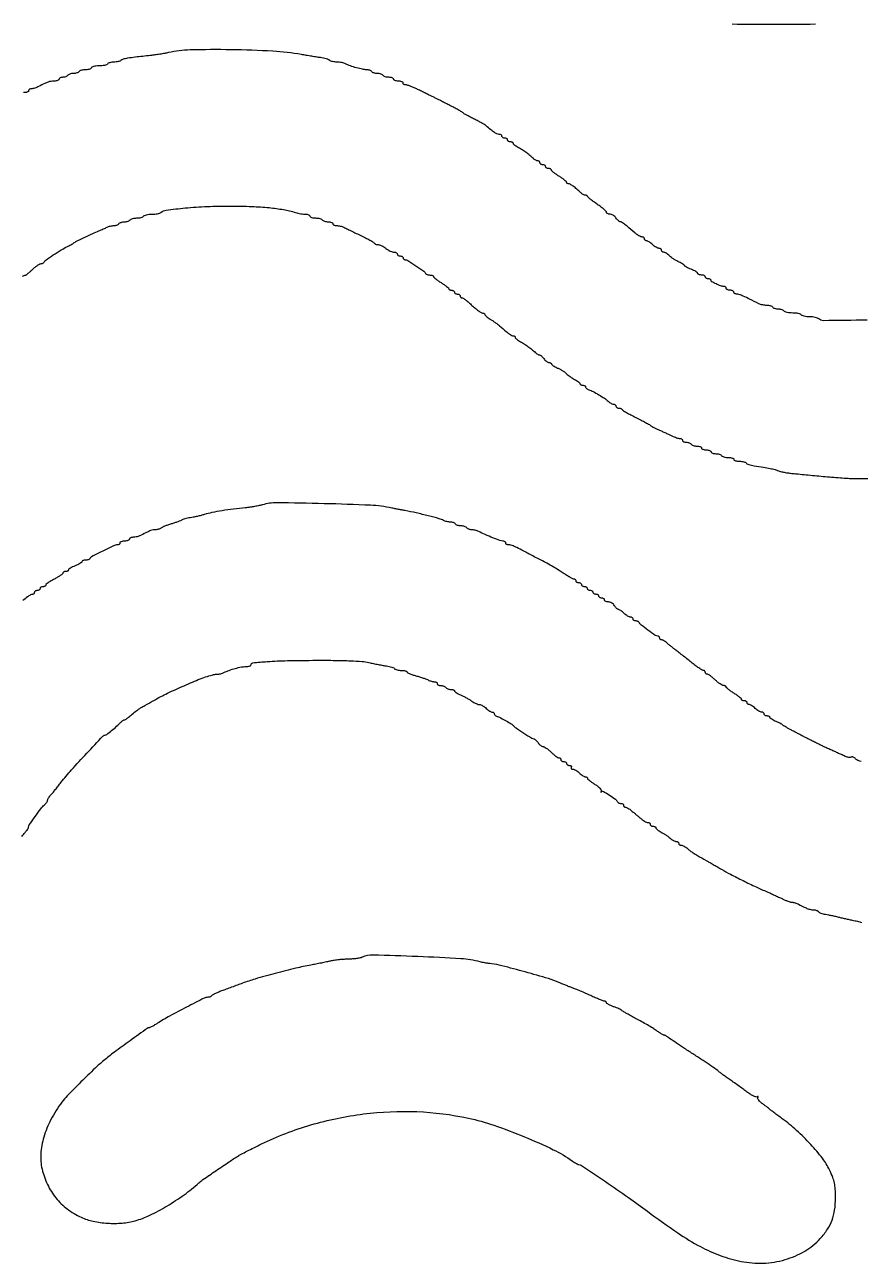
# Model space of a CAD drawing. Extents: x 128 to 1428, y 168 to 1459.
# Drawn here: x 526 to 965, y 168 to 820 of the extents above; entities that cross this region are included whole.
import ezdxf

# ---------------------------------------------------------------- set-up
doc = ezdxf.new("R2010")
doc.units = 0

msp = doc.modelspace()

# ---------------------------------------------------------------- linework, layer by layer
for points in [[(898.03724, 820.052694, 0.000804), (920, 820.01737, 0.000804), (941.96276, 820.052694, 0.259075)], [(969.141304, 664.296004, -0.001405), (946.102156, 663.951318, -0.202072), (943.650633, 664.949367, 0.113452), (943.002469, 665.355246, 0.029427), (941.80971, 665.691377, 0.028378), (940.368199, 665.922687, 0.025597), (938.859017, 666, -0.024793), (937.381423, 666.073312, -0.0316), (936.0354, 666.29375, -0.032932), (934.972021, 666.612637, -0.166523), (934.5, 667, 0.169477), (934.022024, 667.387676, 0.031768), (932.923186, 667.70625, 0.030777), (931.531614, 667.926732, 0.023905), (930, 668, -0.023905), (928.468386, 668.073268, -0.030777), (927.076814, 668.29375, -0.031768), (925.977976, 668.612324, -0.169477), (925.5, 669, 0.128561), (925.096789, 669.384387, 0.04604), (924.363811, 669.70625, 0.041947), (923.457084, 669.926129, 0.038534), (922.5, 670, -0.038534), (921.542916, 670.073871, -0.041947), (920.636189, 670.29375, -0.04604), (919.903211, 670.615613, -0.128561), (919.5, 671, 0.131119), (919.092549, 671.384535, 0.0453), (918.342489, 671.70625, 0.04127), (917.412285, 671.926165, 0.037432), (916.427414, 672, -0.029896), (915.360601, 672.063845, -0.021561), (914.18381, 672.256973, -0.021889), (913.077071, 672.53904, -0.043366), (912.236431, 672.874802, 0.003426), (907.309095, 675.314978, 0.011045), (903.987066, 676.842097, 0.013837), (901.653862, 677.777055, 0.088594), (900.405499, 678, -0.069431), (899.868319, 678.074955, -0.085487), (899.412865, 678.29375, -0.100023), (899.108342, 678.618662, -0.139299), (899, 679, 0.191087), (898.848523, 679.381882, 0.088204), (898.4125, 679.70625, 0.068025), (897.765418, 679.926307, 0.048028), (897, 680, -0.048028), (896.234582, 680.073693, -0.068025), (895.5875, 680.29375, -0.088204), (895.151477, 680.618118, -0.191087), (895, 681, 0.129178), (894.899802, 681.381357, 0.100706), (894.617938, 681.70625, 0.08893), (894.196298, 681.924725, 0.07531), (893.699365, 682, -0.08668), (892.031837, 682.291272, -0.026575), (889.667192, 683.288226, -0.020084), (887.456765, 684.473759, -0.262796), (887.007802, 685.25, 0.189974), (886.891432, 685.536456, 0.087188), (886.561667, 685.779688, 0.06754), (886.074628, 685.944717, 0.047993), (885.5, 686, -0.064853), (884.926543, 686.074694, -0.082425), (884.440625, 686.29375, -0.098894), (884.115568, 686.618646, -0.148195), (884, 687, 0.191087), (883.848523, 687.381882, 0.088204), (883.4125, 687.70625, 0.068025), (882.765418, 687.926307, 0.048028), (882, 688, -0.038787), (881.234145, 688.059499, -0.057859), (880.5875, 688.238923, -0.076066), (880.146758, 688.501972, -0.223848), (880, 688.813354, 0.231074), (879.808264, 689.206081, 0.026011), (878.971875, 689.791189, 0.027303), (877.840808, 690.414732, 0.018834), (876.5, 691, -0.013186), (875.158778, 691.567504, -0.02001), (874.028125, 692.137103, -0.015425), (873.156687, 692.656545, -0.255987), (873, 692.942535, 0.233456), (872.858903, 693.228257, 0.020129), (872.173928, 693.710217, 0.023231), (871.265262, 694.23829, 0.015819), (870.187841, 694.75656, -0.0251), (868.95498, 695.378025, -0.015573), (867.571358, 696.22299, -0.015614), (866.254421, 697.144625, -0.027053), (865.229654, 698.000671, 0.022127), (864.331611, 698.765997, 0.025348), (863.40799, 699.412697, 0.025674), (862.579575, 699.874799, 0.114873), (862.041813, 700, -0.094931), (861.644152, 700.076187, -0.096885), (861.306033, 700.29375, -0.09885), (861.079687, 700.618421, -0.103303), (861, 701, 0.130232), (860.898958, 701.381353, 0.100668), (860.614765, 701.70625, 0.088576), (860.189641, 701.92476, 0.07466), (859.688561, 702, -0.101307), (859.04033, 702.132703, -0.030131), (858.131751, 702.5875, -0.028874), (857.148584, 703.234554, -0.027562), (856.230375, 704, 0.022119), (855.332056, 704.765583, 0.025343), (854.408201, 705.4125, 0.025667), (853.57961, 705.87477, 0.114892), (853.041813, 706, -0.094931), (852.644152, 706.076187, -0.096885), (852.306033, 706.29375, -0.09885), (852.079687, 706.618421, -0.103303), (852, 707, 0.124164), (851.903785, 707.381478, 0.100671), (851.632812, 707.706609, 0.090501), (851.227504, 707.925315, 0.078495), (850.75, 708.001221, -0.106617), (850.099353, 708.142222, -0.023922), (849.084055, 708.662663, -0.023768), (847.946396, 709.390323, -0.02104), (846.834018, 710.251221, 0.001368), (842.794472, 713.639739, 0.012302), (840.984343, 715.075704, 0.026132), (839.898518, 715.808692, 0.136217), (839.209328, 716, -0.155219), (838.823126, 716.122852, -0.029946), (838.243617, 716.5875, -0.029286), (837.608197, 717.234288, -0.023368), (837, 718, 0.052224), (836.316802, 718.765149, 0.045499), (835.459276, 719.4125, 0.047927), (834.565449, 719.855253, 0.091287), (833.779241, 720, -0.051534), (833.09846, 720.070353, -0.071454), (832.522652, 720.279638, -0.091486), (832.135643, 720.588614, -0.180572), (832, 720.951959, 0.200226), (831.781359, 721.476057, 0.014325), (830.604688, 722.57598, 0.018368), (829.069778, 723.833326, 0.01275), (827.25, 725.143747, -0.007744), (825.406172, 726.44366, -0.010734), (823.797396, 727.669288, -0.007509), (822.499394, 728.735175, -0.119839), (822.166667, 729.191788, 0.093087), (821.965592, 729.500834, 0.064946), (821.640997, 729.762588, 0.062934), (821.247891, 729.939657, 0.074516), (820.845238, 730, -0.090702), (820.374439, 730.086114, -0.033783), (819.760533, 730.367188, -0.032121), (819.117022, 730.771639, -0.033506), (818.540163, 731.25, 0.012435), (816.398153, 733.184131, 0.020567), (814.486241, 734.694022, 0.020896), (812.899873, 735.74595, 0.13678), (811.988569, 736, -0.075711), (811.610875, 736.057521, -0.089146), (811.290392, 736.224405, -0.100726), (811.076151, 736.472599, -0.128534), (811, 736.763932, 0.211107), (810.817011, 737.178019, 0.014594), (809.825, 738.029649, 0.018771), (808.532517, 738.99735, 0.012892), (807, 740, -0.012892), (805.467483, 741.00265, -0.018771), (804.175, 741.970351, -0.014594), (803.182989, 742.821981, -0.211107), (803, 743.236068, 0.188211), (802.88617, 743.527754, 0.089136), (802.559375, 743.775595, 0.068955), (802.07403, 743.943661, 0.048956), (801.5, 744, -0.064853), (800.926543, 744.074694, -0.082425), (800.440625, 744.29375, -0.098894), (800.115568, 744.618646, -0.148195), (800, 745, 0.148195), (799.884432, 745.381354, 0.098894), (799.559375, 745.70625, 0.082425), (799.073457, 745.925306, 0.064853), (798.5, 746, -0.064853), (797.926543, 746.074694, -0.082425), (797.440625, 746.29375, -0.098894), (797.115568, 746.618646, -0.148195), (797, 747, 0.106313), (796.917947, 747.381541, 0.099376), (796.685268, 747.70625, 0.096076), (796.337584, 747.923923, 0.09221), (795.928571, 748, -0.085902), (795.424976, 748.087163, -0.034863), (794.785012, 748.367187, -0.033203), (794.12317, 748.771641, -0.036112), (793.540163, 749.25, 0.015271), (791.632192, 750.953259, 0.017502), (789.706464, 752.457818, 0.018139), (787.746524, 753.775665, 0.019313), (785.736008, 754.91898, -0.0223), (784.688239, 755.52312, -0.03016), (783.803702, 756.165246, -0.030625), (783.162659, 756.761796, -0.192347), (783, 757.16898, 0.175242), (782.885335, 757.486095, 0.093006), (782.559375, 757.755888, 0.073221), (782.073867, 757.938489, 0.05344), (781.5, 758, -0.064853), (780.926543, 758.074694, -0.082425), (780.440625, 758.29375, -0.098894), (780.115568, 758.618646, -0.148195), (780, 759, 0.148195), (779.884432, 759.381354, 0.098894), (779.559375, 759.70625, 0.082425), (779.073457, 759.925306, 0.064853), (778.5, 760, -0.064853), (777.926543, 760.074694, -0.082425), (777.440625, 760.29375, -0.098894), (777.115568, 760.618646, -0.148195), (777, 761, 0.147131), (776.8853, 761.38135, 0.099053), (776.562733, 761.70625, 0.082791), (776.080499, 761.925275, 0.065375), (775.511431, 762, -0.104739), (774.396085, 762.236232, -0.040734), (773.004035, 762.994648, -0.027122), (771.18691, 764.332137, -0.008715), (768.638409, 766.505737, 0.045036), (767.917173, 767.035577, 0.006759), (766.365658, 767.944766, 0.007546), (764.497785, 768.968718, 0.006449), (762.5, 769.992247, -0.003954), (760.548176, 770.979963, -0.00554), (758.821875, 771.895131, -0.003412), (757.386702, 772.689199, -0.071752), (757, 772.98651, 0.063289), (756.322354, 773.525917, 0.006323), (754.53495, 774.58099, 0.007906), (752.368727, 775.7779, 0.006332), (750, 777, -0.001518), (749.072597, 777.467226, -0.000806), (747.926562, 778.051295, -0.000802), (746.756926, 778.65214, -0.001245), (745.75, 779.174622, 0.003314), (744.643822, 779.74281, 0.001352), (743.132812, 780.501204, 0.001338), (741.504774, 781.307402, 0.001708), (740, 782.041179, -0.000575), (738.3499, 782.841197, -0.000283), (736.251928, 783.862807, -0.000281), (734.074163, 784.92631, -0.000409), (732.155499, 785.866557, 0.011675), (730.389119, 786.683351, 0.013623), (728.67433, 787.373301, 0.012639), (727.201671, 787.877742, 0.076331), (726.405499, 788, -0.069431), (725.868319, 788.074955, -0.085487), (725.412865, 788.29375, -0.100023), (725.108342, 788.618662, -0.139299), (725, 789, 0.226478), (724.817169, 789.382936, 0.074992), (724.265625, 789.70625, 0.057076), (723.457356, 789.926884, 0.038131), (722.5, 790, -0.038131), (721.542644, 790.073116, -0.057076), (720.734375, 790.29375, -0.074992), (720.182831, 790.617064, -0.226478), (720, 791, 0.222681), (719.820624, 791.382793, 0.076538), (719.282961, 791.70625, 0.058208), (718.49372, 791.92683, 0.039081), (717.559017, 792, -0.037634), (716.57934, 792.073842, -0.041396), (715.653525, 792.29375, -0.045439), (714.906663, 792.615492, -0.130646), (714.5, 793, 0.128561), (714.096789, 793.384387, 0.04604), (713.363811, 793.70625, 0.041947), (712.457084, 793.926129, 0.038534), (711.5, 794, -0.038534), (710.542916, 794.073871, -0.041947), (709.636189, 794.29375, -0.04604), (708.903211, 794.615613, -0.128561), (708.5, 795, 0.11872), (708.112645, 795.383877, 0.048633), (707.440768, 795.70625, 0.044498), (706.618791, 795.926003, 0.043101), (705.761981, 796, -0.053406), (703.654069, 796.225794, -0.015808), (700.501861, 797.014032, -0.016463), (697.270512, 798.047594, -0.031336), (694.763569, 799.122756, 0.047956), (693.899587, 799.459813, 0.021418), (692.710728, 799.742309, 0.020969), (691.418047, 799.93574, 0.026657), (690.213569, 800, -0.028812), (689.06678, 800.066136, -0.029734), (687.947423, 800.263662, -0.031141), (687.004484, 800.551611, -0.099928), (686.45, 800.897574, 0.098672), (685.840652, 801.279879, 0.019162), (684.604062, 801.696956, 0.01969), (683.101032, 802.076911, 0.017083), (681.5, 802.358449, -0.003804), (679.548107, 802.648486, -0.001575), (676.9125, 803.069143, -0.001558), (674.090009, 803.53778, -0.002008), (671.5, 803.986817, 0.030048), (656.442311, 805.735326, 0.010302), (634.48589, 806.5024, 0.009147), (612.953723, 806.41681, 0.050909), (601.5, 804.98924, -0.01162), (599.578638, 804.594779, -0.005343), (597.059375, 804.16605, -0.005288), (594.398123, 803.771176, -0.007292), (592, 803.476791, 0.001965), (584.072807, 802.589293, 0.012413), (580.049514, 802.021315, 0.021517), (577.657739, 801.516281, 0.127926), (576.55, 800.903048, -0.09857), (575.999417, 800.555122, -0.031787), (575.073899, 800.26527, -0.030293), (573.978024, 800.066555, -0.029712), (572.859017, 800, 0.033629), (571.764476, 799.926299, 0.038741), (570.74165, 799.70625, 0.042361), (569.923534, 799.385141, 0.140547), (569.5, 799, -0.17067), (569.01959, 798.612194, -0.031293), (567.90585, 798.29375, -0.030444), (566.49521, 798.07325, -0.023552), (564.940983, 798, 0.023957), (563.43068, 797.927595, 0.038191), (562.157664, 797.70625, 0.044731), (561.248983, 797.38696, 0.293924), (561, 797, -0.251914), (560.793368, 796.615903, -0.064068), (560.136086, 796.29375, -0.049716), (559.18562, 796.0728, -0.032276), (558.059017, 796, 0.031397), (556.887885, 795.926388, 0.037109), (555.8004, 795.70625, 0.040338), (554.934161, 795.385578, 0.146547), (554.5, 795, -0.128561), (554.096789, 794.615613, -0.04604), (553.363811, 794.29375, -0.041947), (552.457084, 794.073871, -0.038534), (551.5, 794, 0.038534), (550.542916, 793.926129, 0.041947), (549.636189, 793.70625, 0.04604), (548.903211, 793.384387, 0.128561), (548.5, 793, -0.111412), (548.123976, 792.616444, -0.050262), (547.49335, 792.29375, -0.046318), (546.729296, 792.074077, -0.046881), (545.940983, 792, 0.049547), (545.198222, 791.926216, 0.069539), (544.570164, 791.70625, 0.089706), (544.147465, 791.381787, 0.186414), (544, 791, -0.227337), (543.816384, 790.617031, -0.074638), (543.261639, 790.29375, -0.056821), (542.448995, 790.073104, -0.037919), (541.486431, 790, 0.034602), (539.782395, 789.881932, 0.048693), (538.301941, 789.526439, 0.030189), (536.468517, 788.765649, 0.005856), (533.263569, 787.156128, -0.024005), (532.296285, 786.713545, -0.020518), (531.239478, 786.339612, -0.02102), (530.249507, 786.079415, -0.053798), (529.513569, 786, 0.064244), (528.934903, 785.925341, 0.081991), (528.444611, 785.70625, 0.098698), (528.116595, 785.381359, 0.149454), (528, 785, -0.184457), (527.854207, 784.61825, -0.090315), (527.436979, 784.29375, -0.070178), (526.816758, 784.073823, -0.050201), (526.083333, 784, 0.036858), (525.325249, 783.944041, 0.044547)], [(524.857045, 687.326432, -0.194143), (526.526386, 688, 0.167894), (526.83315, 688.105996, 0.006287), (527.795876, 688.88125, 0.010758), (528.918875, 689.850481, 0.007294), (530.157416, 691, -0.018565), (531.45229, 692.148588, -0.022718), (532.747063, 693.11875, -0.022008), (533.887238, 693.823474, -0.128094), (534.564981, 694, 0.058805), (535.07482, 694.06017, 0.058159), (535.558671, 694.237412, 0.063542), (535.94565, 694.498896, 0.115122), (536.166667, 694.808212, -0.143177), (536.984657, 695.828903, -0.005714), (540.959821, 698.54466, -0.011043), (545.101142, 701.174856, -0.022184), (548.5, 703.02898, 0.006687), (549.685375, 703.628735, 0.00842), (550.765625, 704.216942, 0.006924), (551.653111, 704.736107, 0.064365), (552, 705.011895, -0.086436), (552.86104, 705.636813, -0.002096), (557.302912, 707.788939, -0.005131), (561.696738, 709.839915, -0.012354), (565, 711.243356, 0.00566), (566.084139, 711.686931, 0.004163), (567.275702, 712.202012, 0.004207), (568.394868, 712.708199, 0.009354), (569.236431, 713.116671, -0.036621), (570.04316, 713.455259, -0.02232), (571.036935, 713.740522, -0.022315), (572.052803, 713.93619, -0.036431), (572.927414, 714, 0.046572), (573.720919, 714.074072, 0.046179), (574.489364, 714.29375, 0.050144), (575.123104, 714.616421, 0.111983), (575.5, 715, -0.128561), (575.903211, 715.384387, -0.04604), (576.636189, 715.70625, -0.041947), (577.542916, 715.926129, -0.038534), (578.5, 716, 0.038534), (579.457084, 716.073871, 0.041947), (580.363811, 716.29375, 0.04604), (581.096789, 716.615613, 0.128561), (581.5, 717, -0.144823), (581.931076, 717.385448, -0.04093), (582.783064, 717.70625, -0.037579), (583.85147, 717.926362, -0.032024), (585, 718, 0.032024), (586.14853, 718.073638, 0.037579), (587.216936, 718.29375, 0.04093), (588.068924, 718.614552, 0.144823), (588.5, 719, -0.166523), (588.972021, 719.387363, -0.032932), (590.0354, 719.70625, -0.0316), (591.381423, 719.926688, -0.024793), (592.859017, 720, 0.020825), (594.360867, 720.062578, 0.024095), (595.780149, 720.250251, 0.024135), (596.950801, 720.521772, 0.114205), (597.55, 720.851918, -0.152068), (600.430385, 722.170123, -0.008581), (610.298254, 723.262108, -0.013045), (621.894623, 724.039797, -0.010913), (634.228511, 724.27479, -0.008518), (645.423581, 724.052983, -0.015515), (654.5468, 723.432792, -0.018868), (662.092515, 722.395322, -0.030417), (668.399223, 720.884135, 0.01884), (669.680994, 720.545458, 0.013452), (671.13734, 720.259715, 0.013611), (672.542251, 720.062277, 0.028107), (673.649223, 720, -0.040628), (674.5493, 719.926742, -0.060016), (675.309459, 719.70625, -0.078925), (675.826031, 719.382583, -0.216686), (676, 719, 0.251914), (676.206632, 718.615903, 0.064068), (676.863914, 718.29375, 0.049716), (677.81438, 718.0728, 0.032276), (678.940983, 718, -0.031397), (680.112115, 717.926388, -0.037109), (681.1996, 717.70625, -0.040338), (682.065839, 717.385578, -0.146547), (682.5, 717, 0.130646), (682.906663, 716.615492, 0.045439), (683.653525, 716.29375, 0.041396), (684.57934, 716.073842, 0.037634), (685.559017, 716, -0.039081), (686.49372, 715.92683, -0.058208), (687.282961, 715.70625, -0.076538), (687.820624, 715.382793, -0.222681), (688, 715, 0.192146), (688.15239, 714.618095, 0.087854), (688.591486, 714.29375, 0.067684), (689.242941, 714.073673, 0.047692), (690.013569, 714, -0.035603), (690.910913, 713.936023, -0.022302), (691.945728, 713.740282, -0.022354), (692.952748, 713.4548, -0.037522), (693.763569, 713.115854, 0.005104), (694.816703, 712.593092, 0.000685), (697.046173, 711.518401, 0.000791), (699.692594, 710.252334, 0.000665), (702.5, 708.919285, -0.007024), (705.206379, 707.591771, -0.010342), (707.541667, 706.343878, -0.005989), (709.455139, 705.239592, -0.161925), (709.833333, 704.803431, 0.140774), (710.080281, 704.493632, 0.056706), (710.558333, 704.229476, 0.050123), (711.171028, 704.045734, 0.044493), (711.833333, 703.977764, -0.079732), (712.644858, 703.836398, -0.027902), (713.744792, 703.387624, -0.026875), (714.920437, 702.750074, -0.028296), (716, 702, 0.029622), (717.085698, 701.249923, 0.027456), (718.279688, 700.612376, 0.028525), (719.405382, 700.164695, 0.077348), (720.25, 700.022236, -0.05512), (720.919426, 699.939591, -0.074062), (721.485937, 699.712782, -0.092901), (721.866226, 699.383297, -0.169492), (722, 699, 0.148195), (722.115568, 698.618646, 0.098894), (722.440625, 698.29375, 0.082425), (722.926543, 698.074694, 0.064853), (723.5, 698, -0.064853), (724.073457, 697.925306, -0.082425), (724.559375, 697.70625, -0.098894), (724.884432, 697.381354, -0.148195), (725, 697, 0.106151), (725.081925, 696.618457, 0.09935), (725.314261, 696.29375, 0.096121), (725.661427, 696.076083, 0.092354), (726.069825, 696, -0.141252), (727.519743, 695.582054, -0.006936), (731.74594, 692.842291, -0.006924), (735.89516, 689.98604, -0.141657), (736.833333, 688.808212, 0.156385), (737.095631, 688.497707, 0.053615), (737.631771, 688.237412, 0.046992), (738.325285, 688.059637, 0.039275), (739.083333, 688, -0.037991), (739.817312, 687.94415, -0.056907), (740.436979, 687.775595, -0.074758), (740.859934, 687.528622, -0.227045), (741, 687.236068, 0.211107), (741.182989, 686.821981, 0.014594), (742.175, 685.970351, 0.018771), (743.467483, 685.00265, 0.012892), (745, 684, -0.012892), (746.532517, 682.99735, -0.018771), (747.825, 682.029649, -0.014594), (748.817011, 681.178019, -0.211107), (749, 680.763932, 0.188211), (749.11383, 680.472246, 0.089136), (749.440625, 680.224405, 0.068955), (749.92597, 680.056339, 0.048956), (750.5, 680, -0.064853), (751.073457, 679.925306, -0.082425), (751.559375, 679.70625, -0.098894), (751.884432, 679.381354, -0.148195), (752, 679, 0.148195), (752.115568, 678.618646, 0.098894), (752.440625, 678.29375, 0.082425), (752.926543, 678.074694, 0.064853), (753.5, 678, -0.064853), (754.073457, 677.925306, -0.082425), (754.559375, 677.70625, -0.098894), (754.884432, 677.381354, -0.148195), (755, 677, 0.098831), (755.07618, 676.618359, 0.097896), (755.293155, 676.29375, 0.097993), (755.617113, 676.07635, 0.099246), (755.997975, 676, -0.152491), (756.586067, 675.816373, -0.011569), (757.950233, 674.825, -0.015091), (759.543179, 673.532216, -0.010893), (761.242547, 672, 0.013659), (762.960578, 670.468099, 0.018065), (764.610488, 669.175, 0.015588), (766.033245, 668.206963, 0.142522), (766.744572, 668, -0.060594), (767.224654, 667.941606, -0.07926), (767.631218, 667.769585, -0.097271), (767.903429, 667.514778, -0.1574), (768, 667.215608, 0.189059), (768.156037, 666.817691, 0.025852), (768.807812, 666.183546, 0.02675), (769.6968, 665.484281, 0.019661), (770.75, 664.803695, -0.012123), (771.960573, 664.047032, -0.007799), (773.328388, 663.114321, -0.007838), (774.639002, 662.159243, -0.014579), (775.66579, 661.338088, 0.002281), (779.272113, 658.305625, 0.016548), (781.058792, 656.914628, 0.034391), (782.190447, 656.205662, 0.123348), (783.011431, 656, -0.082685), (783.388984, 655.937134, -0.092523), (783.709608, 655.755888, -0.100616), (783.924001, 655.485949, -0.118209), (784, 655.16898, 0.192347), (784.162659, 654.761796, 0.030625), (784.803702, 654.165246, 0.03016), (785.688239, 653.52312, 0.0223), (786.736008, 652.91898, -0.019313), (788.746524, 651.775665, -0.018139), (790.706464, 650.457818, -0.017502), (792.632192, 648.953259, -0.015271), (794.540163, 647.25, 0.029119), (795.10687, 646.771612, 0.029956), (795.720164, 646.367188, 0.031398), (796.291656, 646.083824, 0.099711), (796.707812, 646, -0.147581), (797.128354, 645.873108, -0.032845), (797.732043, 645.4125, -0.031392), (798.385695, 644.765618, -0.025835), (799, 644, 0.038332), (799.646083, 643.234732, 0.039803), (800.393849, 642.5875, 0.043072), (801.128761, 642.139145, 0.115942), (801.720759, 642, -0.057159), (802.210053, 641.943882, -0.076475), (802.624223, 641.777958, -0.095487), (802.901826, 641.532465, -0.165566), (803, 641.244111, 0.224347), (803.175755, 640.872122, 0.0246), (803.954687, 640.293582, 0.026279), (805.004991, 639.668135, 0.018256), (806.25, 639.069728, -0.020711), (807.604279, 638.410596, -0.017274), (808.985937, 637.603073, -0.01762), (810.199672, 636.775038, -0.044582), (811, 636.068788, 0.034279), (811.768339, 635.362127, 0.015317), (812.867188, 634.536368, 0.015079), (814.087249, 633.730629, 0.019779), (815.25, 633.074192, -0.022283), (816.303134, 632.472669, -0.030191), (817.192187, 631.832748, -0.030657), (817.836608, 631.23776, -0.193348), (818, 630.83102, 0.175242), (818.114665, 630.513905, 0.093006), (818.440625, 630.244112, 0.073221), (818.926133, 630.061511, 0.05344), (819.5, 630, -0.056959), (820.073739, 629.934428, -0.076307), (820.559375, 629.74051, -0.095369), (820.884904, 629.45362, -0.166062), (821, 629.116631, 0.159614), (821.124787, 628.735687, 0.059605), (821.514063, 628.319653, 0.051326), (822.08038, 627.934717, 0.04243), (822.75, 627.643988, -0.039756), (824.946452, 626.704258, -0.013553), (827.974158, 625.007309, -0.013707), (830.927717, 623.133425, -0.035712), (832.908154, 621.583119, 0.029925), (833.663955, 620.977249, 0.029803), (834.487674, 620.465041, 0.031213), (835.259254, 620.107138, 0.093247), (835.828741, 620, -0.084037), (836.276036, 619.924287, -0.093099), (836.655943, 619.70625, -0.100507), (836.909999, 619.381437, -0.116378), (837, 619, 0.140362), (837.109202, 618.618662, 0.099913), (837.416146, 618.29375, 0.085122), (837.8752, 618.074923, 0.068857), (838.416667, 618, -0.049259), (838.983287, 617.944042, -0.052581), (839.515104, 617.7784, -0.058747), (839.936403, 617.534732, -0.128959), (840.166667, 617.245617, 0.153971), (840.533792, 616.82839, 0.005116), (842.458333, 615.691926, 0.009296), (844.793567, 614.402231, 0.006291), (847.5, 613.015802, -0.003458), (850.21844, 611.642608, -0.005058), (852.590625, 610.393168, -0.002559), (854.582473, 609.304975, -0.087114), (855, 608.968081, 0.085202), (855.377863, 608.660816, 0.006591), (856.528125, 608.03311, 0.008865), (857.931488, 607.322667, 0.00665), (859.5, 606.588838, -0.001373), (861.243702, 605.795368, -0.001), (863.177944, 604.904087, -0.00101), (865.00875, 604.051525, -0.002225), (866.403638, 603.390942, 0.016172), (867.614074, 602.858515, 0.016441), (868.849826, 602.408589, 0.016447), (869.947432, 602.088921, 0.06271), (870.653638, 602, -0.072631), (871.16812, 601.924869, -0.087428), (871.604506, 601.70625, -0.100491), (871.896236, 601.381344, -0.133622), (872, 601, 0.186414), (872.147465, 600.618213, 0.089706), (872.570164, 600.29375, 0.069539), (873.198222, 600.073784, 0.049547), (873.940983, 600, -0.046881), (874.729296, 599.925923, -0.046318), (875.49335, 599.70625, -0.050262), (876.123976, 599.383556, -0.111412), (876.5, 599, 0.130646), (876.906663, 598.615492, 0.045439), (877.653525, 598.29375, 0.041396), (878.57934, 598.073842, 0.037634), (879.559017, 598, -0.039081), (880.49372, 597.92683, -0.058208), (881.282961, 597.70625, -0.076538), (881.820624, 597.382793, -0.222681), (882, 597, 0.226478), (882.182831, 596.617064, 0.074992), (882.734375, 596.29375, 0.057076), (883.542644, 596.073116, 0.038131), (884.5, 596, -0.038131), (885.457356, 595.926884, -0.057076), (886.265625, 595.70625, -0.074992), (886.817169, 595.382936, -0.226478), (887, 595, 0.222681), (887.179376, 594.617207, 0.076538), (887.717039, 594.29375, 0.058208), (888.50628, 594.07317, 0.039081), (889.440983, 594, -0.037634), (890.42066, 593.926158, -0.041396), (891.346475, 593.70625, -0.045439), (892.093337, 593.384508, -0.130646), (892.5, 593, 0.146547), (892.934161, 592.614422, 0.040338), (893.8004, 592.29375, 0.037109), (894.887885, 592.073612, 0.031397), (896.059017, 592, -0.032276), (897.18562, 591.9272, -0.049716), (898.136086, 591.70625, -0.064068), (898.793368, 591.384097, -0.251914), (899, 591, 0.251914), (899.206632, 590.615903, 0.064068), (899.863914, 590.29375, 0.049716), (900.81438, 590.0728, 0.032276), (901.940983, 590, -0.028145), (903.107399, 589.93429, -0.034528), (904.180422, 589.73728, -0.036965), (905.030922, 589.451172, -0.155951), (905.434715, 589.105633, 0.150372), (905.868952, 588.725765, 0.024252), (906.928498, 588.312718, 0.024927), (908.264994, 587.937972, 0.019603), (909.743732, 587.662267, -0.004478), (914.563861, 586.913627, -0.011117), (918.073911, 586.255759, -0.014844), (920.672185, 585.627643, -0.037671), (922.5, 584.97658, 0.046974), (923.61915, 584.601212, 0.011425), (925.528125, 584.200541, 0.011614), (927.747664, 583.84051, 0.011328), (930, 583.580512, -0.000493), (932.817628, 583.316986, -0.000162), (936.96875, 582.923257, -0.000161), (941.576677, 582.483202, -0.000182), (946, 582.057716, 0.003287), (950.423331, 581.659938, 0.002917), (955.03125, 581.303138, 0.002928), (959.182625, 581.030471, 0.008971), (962, 580.912668, 0.015004), (969.661482, 580.959852, 0.004044)], [(965.930096, 432.110045, -0.040837), (964.727169, 432.437391, -0.043067), (963.688935, 432.917825, -0.089889), (963.009138, 433.48899, 0.056348), (962.463516, 434.013314, 0.068704), (961.847912, 434.3623, 0.081806), (961.259514, 434.490969, 0.152571), (960.79134, 434.371041, -0.125707), (960.264767, 434.206148, -0.04385), (959.464843, 434.233575, -0.040211), (958.551637, 434.420876, -0.037145), (957.654647, 434.755367, 0.001466), (956.502849, 435.281174, 0.00039), (954.664178, 436.112309, 0.000396), (952.572294, 437.053944, 0.000408), (950.5, 437.982755, -0.001614), (948.457418, 438.904172, -0.001697), (946.454687, 439.82362, -0.001623), (944.731978, 440.628403, -0.007614), (943.75, 441.10944, 0.000617), (942.936329, 441.522247, 0.000327), (941.926563, 442.032148, 0.000325), (940.893049, 442.552351, 0.000503), (940, 443, -0.001518), (939.072597, 443.467226, -0.000806), (937.926563, 444.051295, -0.000802), (936.756926, 444.65214, -0.001245), (935.75, 445.174622, 0.000298), (934.614236, 445.766689, 0.000105), (932.985938, 446.613841, 0.000105), (931.196384, 447.543933, 0.000123), (929.5, 448.424622, -0.00584), (927.931483, 449.261832, -0.007787), (926.528125, 450.060766, -0.00571), (925.375726, 450.75867, -0.076016), (925, 451.080113, 0.083762), (924.639366, 451.379154, 0.009108), (923.692188, 451.90518, 0.010956), (922.531118, 452.490329, 0.008634), (921.25, 453.074224, -0.018274), (920.00499, 453.670909, -0.026312), (918.954687, 454.294903, -0.024645), (918.17583, 454.87234, -0.224551), (918, 455.244111, 0.189864), (917.886296, 455.532752, 0.088604), (917.559375, 455.777958, 0.06842), (917.074049, 455.944278, 0.04842), (916.5, 456, -0.064853), (915.926543, 456.074694, -0.082425), (915.440625, 456.29375, -0.098894), (915.115568, 456.618646, -0.148195), (915, 457, 0.130232), (914.898958, 457.381353, 0.100668), (914.614765, 457.70625, 0.088576), (914.189641, 457.92476, 0.07466), (913.688561, 458, -0.101307), (913.04033, 458.132703, -0.030131), (912.131751, 458.5875, -0.028874), (911.148584, 459.234554, -0.027562), (910.230375, 460, 0.022119), (909.332056, 460.765583, 0.025343), (908.408201, 461.4125, 0.025667), (907.57961, 461.87477, 0.114892), (907.041813, 462, -0.094931), (906.644152, 462.076187, -0.096885), (906.306033, 462.29375, -0.09885), (906.079687, 462.618421, -0.103303), (906, 463, 0.148195), (905.884432, 463.381354, 0.098894), (905.559375, 463.70625, 0.082425), (905.073457, 463.925306, 0.064853), (904.5, 464, -0.048956), (903.92597, 464.056339, -0.068955), (903.440625, 464.224405, -0.089136), (903.11383, 464.472246, -0.188211), (903, 464.763932, 0.211107), (902.817011, 465.178019, 0.014594), (901.825, 466.029649, 0.018771), (900.532517, 466.99735, 0.012892), (899, 468, -0.012892), (897.467483, 469.00265, -0.018771), (896.175, 469.970351, -0.014594), (895.182989, 470.821981, -0.211107), (895, 471.236068, 0.172222), (894.896532, 471.52755, 0.09382), (894.602942, 471.775595, 0.074231), (894.165402, 471.943404, 0.054563), (893.648314, 472, -0.124508), (892.934757, 472.180485, -0.023368), (891.771542, 472.88125, -0.023705), (890.458405, 473.851484, -0.01975), (889.157416, 475, 0.014845), (887.881493, 476.148845, 0.01931), (886.643923, 477.11875, 0.017253), (885.571893, 477.839046, 0.140186), (885.009102, 478, -0.098116), (884.623976, 478.076309, -0.097723), (884.296424, 478.29375, -0.098159), (884.077071, 478.618375, -0.099968), (884, 479, 0.105909), (883.918265, 479.381546, 0.099311), (883.686438, 479.70625, 0.096187), (883.34004, 479.923908, 0.092568), (882.932554, 480, -0.139515), (882.282001, 480.185128, -0.009285), (880.634182, 481.248437, -0.012827), (878.699095, 482.621966, -0.009217), (876.607275, 484.25, 0.001909), (874.350065, 486.060335, 0.001546), (871.914838, 487.985937, 0.001562), (869.657819, 489.747932, 0.004046), (868.016361, 491, -0.005063), (866.647135, 492.048829, -0.004953), (865.289247, 493.132812, -0.004885), (864.116296, 494.107556, -0.018562), (863.413068, 494.75, 0.037491), (862.847948, 495.228348, 0.034302), (862.201249, 495.632812, 0.036063), (861.571995, 495.912491, 0.086752), (861.071429, 496, -0.09221), (860.662416, 496.076077, -0.096076), (860.314732, 496.29375, -0.099376), (860.082053, 496.618459, -0.106313), (860, 497, 0.105015), (859.918968, 497.381557, 0.099161), (859.689025, 497.70625, 0.09643), (859.345472, 497.923875, 0.093367), (858.941362, 498, -0.153828), (857.654519, 498.4055, -0.006912), (853.838193, 501.155154, -0.00798), (850.147145, 503.985265, -0.121208), (849.166667, 505.25, 0.12921), (848.936478, 505.537453, 0.058488), (848.515104, 505.779688, 0.052342), (847.983289, 505.944374, 0.048968), (847.416667, 506, -0.068857), (846.8752, 506.074923, -0.085122), (846.416146, 506.29375, -0.099913), (846.109202, 506.618662, -0.140362), (846, 507, 0.130232), (845.898958, 507.381353, 0.100668), (845.614765, 507.70625, 0.088576), (845.189641, 507.92476, 0.07466), (844.688561, 508, -0.101307), (844.04033, 508.132703, -0.030131), (843.131751, 508.5875, -0.028874), (842.148584, 509.234554, -0.027562), (841.230375, 510, 0.017147), (840.349718, 510.765773, 0.02134), (839.478862, 511.4125, 0.020202), (838.717352, 511.885377, 0.129542), (838.28236, 512, -0.159401), (837.892911, 512.127394, -0.035189), (837.349566, 512.5875, -0.033217), (836.769048, 513.234352, -0.026693), (836.232073, 514, 0.063621), (835.60664, 514.765059, 0.051408), (834.764941, 515.4125, 0.053089), (833.845653, 515.853032, 0.085407), (832.991526, 516, -0.04824), (832.229361, 516.073706, -0.06824), (831.585011, 516.29375, -0.088422), (831.150905, 516.618132, -0.190423), (831, 517, 0.148195), (830.884432, 517.381354, 0.098894), (830.559375, 517.70625, 0.082425), (830.073457, 517.925306, 0.064853), (829.5, 518, -0.064853), (828.926543, 518.074694, -0.082425), (828.440625, 518.29375, -0.098894), (828.115568, 518.618646, -0.148195), (828, 519, 0.148195), (827.884432, 519.381354, 0.098894), (827.559375, 519.70625, 0.082425), (827.073457, 519.925306, 0.064853), (826.5, 520, -0.064853), (825.926543, 520.074694, -0.082425), (825.440625, 520.29375, -0.098894), (825.115568, 520.618646, -0.148195), (825, 521, 0.148195), (824.884432, 521.381354, 0.098894), (824.559375, 521.70625, 0.082425), (824.073457, 521.925306, 0.064853), (823.5, 522, -0.064853), (822.926543, 522.074694, -0.082425), (822.440625, 522.29375, -0.098894), (822.115568, 522.618646, -0.148195), (822, 523, 0.148195), (821.884432, 523.381354, 0.098894), (821.559375, 523.70625, 0.082425), (821.073457, 523.925306, 0.064853), (820.5, 524, -0.064853), (819.926543, 524.074694, -0.082425), (819.440625, 524.29375, -0.098894), (819.115568, 524.618646, -0.148195), (819, 525, 0.148195), (818.884432, 525.381354, 0.098894), (818.559375, 525.70625, 0.082425), (818.073457, 525.925306, 0.064853), (817.5, 526, -0.064853), (816.926543, 526.074694, -0.082425), (816.440625, 526.29375, -0.098894), (816.115568, 526.618646, -0.148195), (816, 527, 0.106151), (815.918075, 527.381543, 0.09935), (815.685739, 527.70625, 0.096121), (815.338573, 527.923917, 0.092354), (814.930175, 528, -0.116885), (814.288906, 528.151987, -0.010758), (812.834306, 528.922155, -0.01342), (811.123191, 529.936944, -0.010126), (809.297608, 531.13925, 0.012983), (807.050045, 532.601124, 0.005602), (803.984425, 534.436697, 0.005538), (800.676386, 536.318599, 0.007303), (797.617432, 537.956293, -0.000204), (794.727521, 539.451089, -0.000224), (791.929808, 540.901229, -0.000208), (789.540109, 542.142505, -0.001139), (788.25, 542.817044, 0.003667), (784.863094, 544.566149, 0.019766), (782.979012, 545.429873, 0.036891), (781.668941, 545.859032, 0.06078), (780.513569, 546, -0.064244), (779.934903, 546.074659, -0.081991), (779.444611, 546.29375, -0.098698), (779.116595, 546.618641, -0.149454), (779, 547, 0.149207), (778.883607, 547.381358, 0.098738), (778.556174, 547.70625, 0.082076), (778.066742, 547.925334, 0.064363), (777.489102, 548, -0.08746), (775.935974, 548.273767, -0.007745), (772.203949, 549.697464, -0.010958), (768.21585, 551.392285, -0.015674), (764.763569, 553.081714, 0.037568), (763.956754, 553.433675, 0.023106), (762.963065, 553.730253, 0.023114), (761.947197, 553.933665, 0.037868), (761.072586, 554, -0.046572), (760.279081, 554.074072, -0.046179), (759.510636, 554.29375, -0.050144), (758.876896, 554.616421, -0.111983), (758.5, 555, 0.128561), (758.096789, 555.384387, 0.04604), (757.363811, 555.70625, 0.041947), (756.457084, 555.926129, 0.038534), (755.5, 556, -0.038534), (754.542916, 556.073871, -0.041947), (753.636189, 556.29375, -0.04604), (752.903211, 556.615613, -0.128561), (752.5, 557, 0.111983), (752.123104, 557.383579, 0.050144), (751.489364, 557.70625, 0.046179), (750.720919, 557.925928, 0.046572), (749.927414, 558, -0.037414), (749.052803, 558.065537, -0.022863), (748.036935, 558.266502, -0.022859), (747.043219, 558.559506, -0.037274), (746.236431, 558.907242, 0.053515), (744.012163, 559.781587, 0.004891), (738.255117, 561.299703, 0.006835), (731.888698, 562.81977, 0.008814), (726, 564.032347, -0.001179), (724.093851, 564.394608, -0.001009), (722.0875, 564.785017, -0.001016), (720.265345, 565.14725, -0.002904), (719, 565.409121, 0.04115), (707.837319, 566.841581, 0.005163), (683.457233, 567.696396, 0.003647), (658.460109, 568.132046, 0.074564), (651, 567.090479, -0.020561), (649.274523, 566.656394, -0.008534), (646.9125, 566.206353, -0.008427), (644.362066, 565.809528, -0.010769), (642, 565.534382, 0.008153), (635.759059, 564.840471, 0.008929), (629.731059, 563.96087, 0.009528), (624.42616, 562.985617, 0.022079), (620.5, 562.003925, -0.009662), (618.713599, 561.509828, -0.006414), (616.646875, 561.009123, -0.006457), (614.626916, 560.574469, -0.012505), (613, 560.28845, 0.013946), (611.586722, 560.035788, 0.015341), (610.234375, 559.711318, 0.014879), (609.100467, 559.365626, 0.071615), (608.5, 559.061623, -0.055697), (607.864072, 558.713912, -0.007863), (606.471875, 558.168541, -0.008885), (604.796232, 557.576058, -0.007456), (603, 557.006247, 0.010065), (601.207445, 556.42729, 0.011999), (599.542813, 555.807306, 0.010819), (598.170253, 555.223492, 0.07312), (597.55, 554.82612, -0.072335), (597.056754, 554.509027, -0.034126), (596.346327, 554.242673, -0.03292), (595.550491, 554.06081, -0.039732), (594.786431, 554, 0.047461), (593.471394, 553.874892, 0.042957), (592.156984, 553.503233, 0.024265), (590.387041, 552.734076, 0.004663), (587.263569, 551.156128, -0.030789), (586.260077, 550.713331, -0.022103), (585.092603, 550.339612, -0.022434), (583.94523, 550.082143, -0.043999), (583.013569, 550, 0.047692), (582.242941, 549.926327, 0.067684), (581.591486, 549.70625, 0.087854), (581.15239, 549.381905, 0.192146), (581, 549, -0.226478), (580.817169, 548.617064, -0.074992), (580.265625, 548.29375, -0.057076), (579.457356, 548.073116, -0.038131), (578.5, 548, 0.038131), (577.542644, 547.926884, 0.057076), (576.734375, 547.70625, 0.074992), (576.182831, 547.382936, 0.226478), (576, 547, -0.134893), (575.895212, 546.618658, -0.100404), (575.600637, 546.29375, -0.086995), (575.160003, 546.075091, -0.071894), (574.640465, 546, 0.110744), (572.708558, 545.566791, 0.005798), (566.963812, 542.77207, 0.004351), (561.147166, 539.79488, 0.169289), (560.166667, 538.75, -0.15923), (559.906393, 538.461515, -0.049842), (559.368229, 538.220312, -0.044078), (558.674758, 538.055268, -0.036404), (557.916667, 538, 0.040527), (557.182799, 537.94042, 0.059899), (556.563021, 537.761077, 0.078773), (556.141781, 537.497832, 0.217073), (556, 537.186646, -0.231074), (555.808264, 536.793919, -0.026011), (554.971875, 536.208811, -0.027303), (553.840808, 535.585268, -0.018834), (552.5, 535, 0.018834), (551.159192, 534.414732, 0.027303), (550.028125, 533.791189, 0.026011), (549.191736, 533.206081, 0.231074), (549, 532.813354, -0.178521), (548.885521, 532.502939, -0.092083), (548.559375, 532.238923, -0.072132), (548.07391, 532.060145, -0.052256), (547.5, 532, 0.054229), (546.926162, 531.937579, 0.073933), (546.440625, 531.752433, 0.093584), (546.114777, 531.478796, 0.173111), (546, 531.157218, -0.227203), (545.789108, 530.717071, -0.01634), (544.678125, 529.882137, -0.020362), (543.224151, 528.947963, -0.013833), (541.5, 528, 0.013833), (539.775849, 527.052037, 0.020362), (538.321875, 526.117863, 0.01634), (537.210892, 525.282929, 0.227203), (537, 524.842782, -0.173111), (536.885223, 524.521204, -0.093584), (536.559375, 524.247567, -0.073933), (536.073838, 524.062421, -0.054229), (535.5, 524, 0.064853), (534.926543, 523.925306, 0.082425), (534.440625, 523.70625, 0.098894), (534.115568, 523.381354, 0.148195), (534, 523, -0.148195), (533.884432, 522.618646, -0.098894), (533.559375, 522.29375, -0.082425), (533.073457, 522.074694, -0.064853), (532.5, 522, 0.064853), (531.926543, 521.925306, 0.082425), (531.440625, 521.70625, 0.098894), (531.115568, 521.381354, 0.148195), (531, 521, -0.09787), (530.924573, 520.618345, -0.097662), (530.709608, 520.29375, -0.098215), (530.38869, 520.076384, -0.100219), (530.011431, 520, 0.137235), (529.013309, 519.720787, 0.023973), (527.377969, 518.617601, 0.015815), (524.962424, 516.691927, 0.003538)], [(524.379675, 392.666399, 0.004771), (526.120904, 394.669416, 0.016484), (527.192669, 396.013672, 0.021812), (527.841627, 396.969397, 0.13911), (528, 397.527618, -0.15028), (528.369596, 398.729544, -0.004592), (531.365268, 403.053916, -0.008616), (534.35263, 407.131817, -0.04825), (536.187189, 409.117295, 0.026534), (536.881054, 409.805792, 0.030092), (537.467487, 410.536852, 0.031429), (537.882557, 411.209225, 0.123173), (538, 411.678734, -0.111964), (538.110497, 412.165995, -0.025474), (538.516698, 412.914987, -0.025134), (539.085662, 413.749987, -0.022124), (539.758974, 414.561439, 0.009902), (540.664257, 415.599742, 0.002831), (542.026738, 417.245193, 0.002849), (543.543397, 419.119794, 0.003021), (545.008974, 420.97539, -0.016473), (550.569675, 427.639247, -0.006667), (558.565286, 436.366451, -0.001752), (567.105669, 445.378813, -0.204995), (568.557125, 446, 0.174285), (569.076904, 446.186855, 0.002496), (571.649568, 448.332745, 0.007486), (574.264391, 450.603831, 0.009956), (576.567934, 452.75, -0.019939), (577.102582, 453.228548, -0.023955), (577.642937, 453.632812, -0.023655), (578.122115, 453.924697, -0.125607), (578.41714, 454, 0.150384), (578.947595, 454.163236, 0.011948), (580.157282, 455.028595, 0.011452), (581.859079, 456.370648, 0.003395), (584.40026, 458.5, -0.02777), (585.448553, 459.294791, -0.012383), (586.909192, 460.227767, -0.006737), (589.211507, 461.577303, -0.001239), (593.5, 464, -0.006012), (597.596921, 466.236738, -0.011032), (600.994335, 467.943948, -0.00674), (605.410673, 469.969938, -0.001036), (614.25, 473.859741, -0.011635), (618.282956, 475.513798, -0.014873), (622.073673, 476.838526, -0.015465), (625.295367, 477.749356, -0.061226), (627.334567, 478, 0.040501), (628.108022, 478.062754, 0.02214), (629.040022, 478.257691, 0.02193), (629.975247, 478.541172, 0.032419), (630.763569, 478.877244, -0.031928), (633.41696, 480.011501, -0.019062), (636.695485, 481.032898, -0.01896), (639.915081, 481.773099, -0.04705), (642.320998, 482, 0.032285), (643.347244, 482.066334, 0.049728), (644.213043, 482.267659, 0.064087), (644.81176, 482.5612, 0.25187), (645, 482.911179, -0.384455), (645.967062, 483.982989, -0.008402), (653.548944, 484.635549, -0.012145), (664.108414, 485.108545, -0.004106), (679.5, 485.297288, -0.00396), (689.413731, 485.258915, -0.007721), (697.318135, 485.0436, -0.008861), (703.383224, 484.676847, -0.036935), (707, 484.122999, 0.00478), (709.38069, 483.600049, 0.003681), (711.987779, 483.07345, 0.003722), (714.431973, 482.617313, 0.008866), (716.256268, 482.324176, -0.019674), (717.735007, 482.053662, -0.025033), (719.071502, 481.683299, -0.024376), (720.130924, 481.27345, -0.150969), (720.565285, 480.894367, 0.155951), (720.969078, 480.548828, 0.036965), (721.819578, 480.26272, 0.034528), (722.892601, 480.06571, 0.028145), (724.059017, 480, -0.025111), (725.18603, 479.943363, -0.039861), (726.136086, 479.77038, -0.047633), (726.810479, 479.520397, -0.287724), (727, 479.218315, 0.2789), (727.22247, 478.850504, 0.018133), (728.395313, 478.288893, 0.022185), (729.929634, 477.700909, 0.014368), (731.75, 477.15201, -0.008126), (733.695875, 476.591665, -0.008223), (735.614764, 475.970474, -0.008062), (737.266422, 475.375705, -0.032908), (738.236431, 474.933695, 0.030702), (739.012032, 474.576135, 0.022711), (739.907397, 474.274273, 0.023117), (740.782442, 474.066124, 0.046861), (741.486431, 474, -0.064244), (742.065097, 473.925341, -0.081991), (742.555389, 473.70625, -0.098698), (742.883405, 473.381359, -0.149454), (743, 473, 0.186414), (743.147465, 472.618213, 0.089706), (743.570164, 472.29375, 0.069539), (744.198222, 472.073784, 0.049547), (744.940983, 472, -0.046881), (745.729296, 471.925923, -0.046318), (746.49335, 471.70625, -0.050262), (747.123976, 471.383556, -0.111412), (747.5, 471, 0.111412), (747.876024, 470.616444, 0.050262), (748.50665, 470.29375, 0.046318), (749.270704, 470.074077, 0.046881), (750.059017, 470, -0.037095), (750.802347, 469.944776, -0.055821), (751.429836, 469.777958, -0.073234), (751.85886, 469.533696, -0.230722), (752, 469.244111, 0.225136), (752.176041, 468.872962, 0.024771), (752.954687, 468.298669, 0.026405), (754.004988, 467.678818, 0.018328), (755.25, 467.087045, -0.014606), (756.687423, 466.416886, -0.009236), (758.325034, 465.556102, -0.009273), (759.904121, 464.64996, -0.016847), (761.15437, 463.842934, 0.022324), (762.273877, 463.137545, 0.022912), (763.442346, 462.541362, 0.023405), (764.499408, 462.120165, 0.083286), (765.215809, 462, -0.097112), (765.902443, 461.86537, -0.031352), (766.840158, 461.4125, -0.029917), (767.844353, 460.765417, -0.029457), (768.769625, 460, 0.022119), (769.667944, 459.234417, 0.025343), (770.591799, 458.5875, 0.025667), (771.42039, 458.12523, 0.114892), (771.958187, 458, -0.083434), (772.356059, 457.933142, -0.092845), (772.693967, 457.74051, -0.100559), (772.919928, 457.453574, -0.117189), (773, 457.116631, 0.161118), (773.125234, 456.738081, 0.061039), (773.514063, 456.329726, 0.052305), (774.080385, 455.955892, 0.042985), (774.75, 455.678279, -0.043187), (776.5012, 454.951429, -0.010536), (779.24576, 453.449178, -0.008825), (781.919563, 451.848124, -0.07264), (783, 450.934001, 0.062922), (784.411488, 449.692147, 0.00532), (788.455848, 447.012053, 0.003043), (792.725807, 444.28413, 0.141539), (793.709416, 444, -0.147724), (794.129298, 443.873179, -0.032792), (794.732515, 443.4125, -0.031353), (795.385814, 442.76562, -0.025787), (796, 442, 0.034062), (796.635061, 441.234637, 0.037324), (797.350282, 440.5875, 0.040344), (798.038954, 440.136099, 0.125545), (798.572445, 440, -0.134328), (799.190003, 439.831041, -0.019584), (800.293306, 439.11875, -0.020978), (801.55777, 438.148717, -0.016599), (802.842584, 437, 0.014845), (804.118507, 435.851155, 0.01931), (805.356077, 434.88125, 0.017253), (806.428107, 434.160954, 0.140186), (806.990898, 434, -0.098116), (807.376024, 433.923691, -0.097723), (807.703576, 433.70625, -0.098159), (807.922929, 433.381625, -0.099968), (808, 433, 0.148195), (808.115568, 432.618646, 0.098894), (808.440625, 432.29375, 0.082425), (808.926543, 432.074694, 0.064853), (809.5, 432, -0.064853), (810.073457, 431.925306, -0.082425), (810.559375, 431.70625, -0.098894), (810.884432, 431.381354, -0.148195), (811, 431, 0.153634), (811.120018, 430.618621, 0.097988), (811.457961, 430.29375, 0.080552), (811.962904, 430.074545, 0.062283), (812.559017, 430, -0.066118), (813.110654, 429.926733, -0.138808), (813.478525, 429.70625, -0.191142), (813.607943, 429.379648, -0.139169), (813.5, 429, 0.116513), (813.373225, 428.619476, 0.185759), (813.466085, 428.29375, 0.15524), (813.774541, 428.074598, 0.077581), (814.252422, 428, -0.098683), (814.92439, 427.866072, -0.030905), (815.850913, 427.4125, -0.02953), (816.847057, 426.765427, -0.028734), (817.769625, 426, 0.022119), (818.667944, 425.234417, 0.025343), (819.591799, 424.5875, 0.025667), (820.42039, 424.12523, 0.114892), (820.958187, 424, -0.071661), (821.356315, 423.942645, -0.086856), (821.693967, 423.775595, -0.100374), (821.9197, 423.527387, -0.135299), (822, 423.236068, 0.210267), (822.181815, 422.82284, 0.014939), (823.156533, 421.981765, 0.019026), (824.428721, 421.026616, 0.013097), (825.937132, 420.038854, -0.024666), (827.402477, 419.030114, -0.038675), (828.542229, 418.011093, -0.045165), (829.257914, 417.114549, -0.28204), (829.276807, 416.552786, 0.019208), (829.080789, 416.174213, 0.237632), (829.085078, 416.016865, 0.448138), (829.191826, 415.991383, 0.031387), (829.463095, 416.206754, -0.325479), (830.443425, 416.309532, -0.013214), (833.655909, 414.334196, -0.018555), (836.70029, 412.184447, -0.125816), (837.833333, 410.75, 0.12921), (838.063522, 410.462547, 0.058488), (838.484896, 410.220313, 0.052342), (839.016711, 410.055626, 0.048968), (839.583333, 410, -0.068857), (840.1248, 409.925077, -0.085122), (840.583854, 409.70625, -0.099913), (840.890798, 409.381338, -0.140362), (841, 409, 0.09787), (841.075427, 408.618345, 0.097662), (841.290392, 408.29375, 0.098215), (841.61131, 408.076384, 0.100219), (841.988569, 408, -0.105463), (842.502602, 407.890357, -0.023964), (843.302284, 407.485937, -0.023779), (844.197816, 406.919877, -0.021146), (845.072587, 406.25, -0.000465), (846.064738, 405.419844, -0.000223), (847.335629, 404.353484, -0.000222), (848.660358, 403.23994, -0.000317), (849.834018, 402.251221, 0.02104), (850.946396, 401.390323, 0.023768), (852.084055, 400.662663, 0.023922), (853.099353, 400.142222, 0.106617), (853.75, 400.001221, -0.078495), (854.227504, 399.925315, -0.090501), (854.632812, 399.706609, -0.100671), (854.903785, 399.381478, -0.124164), (855, 399, 0.148195), (855.115568, 398.618646, 0.098894), (855.440625, 398.29375, 0.082425), (855.926543, 398.074694, 0.064853), (856.5, 398, -0.05344), (857.073867, 397.938489, -0.073221), (857.559375, 397.755888, -0.093006), (857.885335, 397.486095, -0.175242), (858, 397.16898, 0.193066), (858.16328, 396.761879, 0.030557), (858.807812, 396.165246, 0.030119), (859.696866, 395.523118, 0.022236), (860.75, 394.91898, -0.017647), (861.944357, 394.248315, -0.011856), (863.26164, 393.402763, -0.01195), (864.499394, 392.522358, -0.023044), (865.438561, 391.75, 0.030203), (866.277116, 391.080266, 0.02991), (867.192906, 390.514062, 0.03133), (868.052088, 390.118669, 0.092427), (868.688561, 390, -0.07466), (869.189641, 389.92476, -0.088576), (869.614765, 389.70625, -0.100668), (869.898958, 389.381353, -0.130232), (870, 389, 0.130232), (870.101042, 388.618647, 0.100668), (870.385235, 388.29375, 0.088576), (870.810359, 388.07524, 0.07466), (871.311439, 388, -0.091652), (871.950996, 387.881773, -0.030483), (872.822052, 387.485937, -0.029163), (873.754323, 386.919744, -0.029345), (874.612357, 386.25, 0.019083), (876.078478, 385.056423, 0.01989), (877.611742, 383.995384, 0.010686), (879.873201, 382.626858, 0.001683), (884.387005, 380.045662, -0.001562), (885.926234, 379.16596, -0.000604), (888.054308, 377.93746, -0.000598), (890.357627, 376.600402, -0.000739), (892.5, 375.349097, 0.012864), (897.225585, 372.740561, 0.00508), (903.851688, 369.387272, 0.005138), (910.756928, 366.068171, 0.009226), (916.5, 363.508064, -0.004638), (918.309914, 362.721081, -0.002748), (920.454322, 361.750741, -0.00275), (922.583344, 360.759016, -0.004728), (924.344501, 359.906366, 0.013328), (925.920439, 359.176573, 0.014887), (927.476531, 358.559995, 0.014299), (928.82675, 358.11421, 0.072701), (929.60807, 358, -0.050543), (930.29125, 357.930764, -0.020907), (931.193801, 357.70625, -0.02043), (932.148972, 357.382843, -0.024768), (933.013569, 357), (933.917851, 356.54477), (935, 356), (936.082149, 355.45523), (936.986431, 355, 0.032597), (937.889541, 354.616886, 0.021888), (938.963498, 354.29375, 0.022081), (940.035521, 354.071588, 0.040068), (940.927414, 354, -0.041647), (941.715888, 353.934212, -0.043729), (942.469305, 353.738706, -0.047886), (943.082914, 353.452081, -0.121728), (943.431715, 353.110488, 0.138574), (943.843998, 352.732652, 0.026959), (944.777385, 352.324164, 0.026777), (945.952621, 351.954066, 0.021973), (947.240732, 351.682744, -0.00865), (948.806431, 351.39628, -0.003826), (950.864465, 350.966417, -0.003785), (953.038751, 350.47762, -0.005088), (955, 350, 0.005088), (956.961249, 349.52238, 0.003785), (959.135535, 349.033583, 0.003826), (961.193569, 348.60372, 0.00865), (962.759268, 348.317256, -0.021973), (964.047379, 348.045934, -0.026777), (965.222615, 347.675836, -0.026959), (966.156002, 347.267348, -0.138574)]]:
    msp.add_lwpolyline(points, format="xyb")
msp.add_lwpolyline([(703.5, 329.049981, -0.057915), (702.392238, 328.693841, -0.015195), (700.549528, 328.387064, -0.015225), (698.41549, 328.164035, -0.015066), (696.264351, 328.070285, 0.014117), (693.948856, 327.973775, 0.009516), (691.314021, 327.738869, 0.00959), (688.772086, 327.413961, 0.01874), (686.764351, 327.040757, -0.003891), (684.707848, 326.594941, -0.00173), (681.990153, 326.037698, -0.001712), (679.109024, 325.467582, -0.002314), (676.5, 324.973107, 0.013776), (668.554618, 323.277736, 0.005444), (657.724027, 320.52764, 0.005222), (647.159408, 317.603832, 0.018657), (640.5, 315.413589, -0.000112), (637.838445, 314.427437, -0.000075), (634.79375, 313.300625, -0.000076), (631.843728, 312.209863, -0.000149), (629.5, 311.344476, 0.010269), (627.560279, 310.583313, 0.014571), (625.870833, 309.821502, 0.010558), (624.515015, 309.126171, 0.165893), (624.166667, 308.75, -0.137274), (623.928719, 308.462321, -0.056507), (623.47933, 308.220312, -0.050163), (622.908125, 308.055531, -0.045184), (622.294882, 308, 0.117155), (620.347684, 307.537404, 0.002275), (611.103763, 302.829686, 0.006105), (602.174644, 298.092196, 0.015022), (595.769872, 294.339087, -0.006376), (594.299494, 293.442961, -0.009063), (592.968472, 292.687107, -0.005693), (591.839206, 292.089183, -0.119455), (591.471242, 292, 0.156745), (590.429096, 291.665069, 0.000786), (581.411827, 285.179898, 0.003921), (573.095287, 279.079083, 0.011506), (567.5, 274.702753, 0.019251), (562.938441, 270.659259, 0.004389), (555.546054, 263.45458, 0.003423), (548.243141, 256.111182, 0.03573), (545.492148, 252.873827, 0.037561), (539.745708, 243.663999, 0.048735), (536.007277, 234.447965, 0.054552), (534.414444, 225.643447, 0.075453), (535.060075, 217.654574, 0.053544), (537.9271, 209.504185, 0.059363), (542.386642, 202.451077, 0.059701), (548.353557, 196.675187, 0.05519), (555.669318, 192.293853, 0.055), (561.947042, 190.217354, 0.03616), (569.493786, 189.174895, 0.035802), (577.229479, 189.225935, 0.048884), (584.088202, 190.444712, 0.043929), (591.678453, 193.31343, 0.021819), (600.749328, 198.184227, 0.021401), (609.819861, 204.116759, 0.028339), (617.499186, 210.309872, -0.03141), (619.718802, 212.077541, -0.002033), (626.504017, 216.776224, -0.003274), (633.413808, 221.453455, -0.008304), (638.510789, 224.734118, -0.019163), (639.78594, 225.459094, -0.001991), (642.853169, 227.035174, -0.002472), (646.525166, 228.880768, -0.001976), (650.5, 230.834482, -0.041972), (676.509805, 240.892683, -0.040268), (704.19694, 246.6381, -0.040547), (732.253297, 247.847115, -0.043995), (759.36097, 244.415614, -0.028941), (772.683334, 240.703891, -0.015191), (788.785702, 234.643592, -0.014937), (804.013317, 227.839422, -0.040971), (814.15437, 221.870556, 0.011159), (815.220666, 221.154198, 0.014538), (816.229103, 220.549476, 0.012145), (817.08879, 220.094445, 0.116149), (817.489876, 220, -0.149881), (818.907549, 219.565269, -0.000743), (831.418469, 211.068756, -0.003829), (843.5355, 202.676862, -0.006402), (853.58073, 195.411303, 0.010084), (869.503001, 184.072617, 0.026907), (881.421955, 176.849223, 0.035643), (891.865482, 172.187997, 0.036331), (902.799221, 169.092313, 0.06056), (914.420263, 168.133636, 0.060431), (925.941285, 169.985533, 0.062765), (936.284219, 174.425141, 0.076464), (944.446315, 181.072257, 0.03732), (948.246501, 185.967654, 0.05671), (950.6937, 190.759106, 0.055454), (952.03597, 196.057567, 0.033875), (952.485046, 202.5, 0.013895), (952.36608, 207.088917, 0.039315), (951.943686, 210.263068, 0.041285), (951.042736, 213.245086, 0.016633), (949.348642, 217.151481, 0.052825), (945.600392, 223.292463, 0.022776), (939.421444, 230.641722, 0.022183), (932.053089, 237.957091, 0.026826), (924.5, 244.112516, -0.001915), (922.164815, 245.829426, -0.00277), (920.115625, 247.365845, -0.001426), (918.389921, 248.682488, -0.045499), (918, 249.042495, 0.043964), (917.650586, 249.367091, 0.003845), (916.688734, 250.102908, 0.005023), (915.523927, 250.96167, 0.003885), (914.238242, 251.874646, -0.030092), (913.037273, 252.825872, -0.045657), (912.130341, 253.800361, -0.0565), (911.608197, 254.660907, -0.251635), (911.64275, 255.230975, 0.037649), (911.844351, 255.619814, 0.301552), (911.809481, 255.808537, 0.309658), (911.624167, 255.846438, 0.038701), (911.239559, 255.648055, -0.227142), (910.577639, 255.577045, -0.02851), (909.210833, 256.149836, -0.028962), (907.573525, 257.06945, -0.020153), (905.83505, 258.284403, 0.004609), (903.815678, 259.79119, 0.002494), (901.304671, 261.609864, 0.002484), (898.729517, 263.436187, 0.003918), (896.5, 264.974857, -0.004346), (894.548266, 266.324286, -0.006002), (892.821875, 267.571496, -0.00391), (891.396841, 268.644618, -0.071282), (891, 269.049635, 0.08469), (890.545017, 269.489883, 0.000931), (886.975, 271.922322, 0.00288), (882.827037, 274.702492, 0.001868), (878, 277.871808, -0.001082), (873.123098, 281.062915, -0.001554), (868.817086, 283.913002, -0.000824), (865.18219, 286.343818, -0.024362), (864.292206, 287.006175, 0.022566), (863.784887, 287.386576, 0.024608), (863.259418, 287.708064, 0.025083), (862.786256, 287.93645, 0.100218), (862.472382, 288, -0.129528), (862.07607, 288.104419, -0.005504), (860.812208, 288.838589, -0.009136), (859.326196, 289.761017, -0.006344), (857.680175, 290.854771, 0.012182), (855.622585, 292.187643, 0.005247), (852.818551, 293.868302, 0.005188), (849.794559, 295.59606, 0.006837), (847, 297.104771, -0.003912), (844.473267, 298.449858, -0.00565), (842.2625, 299.681566, -0.003082), (840.416643, 300.752631, -0.0881), (840, 301.109071, 0.103745), (839.62063, 301.413774, 0.009897), (838.545313, 301.933387, 0.012289), (837.222679, 302.501594, 0.009391), (835.75, 303.05996, -0.01768), (834.313267, 303.632108, -0.026112), (833.101562, 304.242357, -0.024124), (832.198622, 304.817295, -0.243541), (832, 305.200888, 0.13206), (831.918084, 305.505628, 0.100582), (831.687741, 305.765261, 0.087958), (831.343174, 305.939922, 0.073554), (830.93699, 306, -0.088866), (830.253437, 306.122456, -0.005806), (828.368811, 306.845083, -0.008289), (826.134327, 307.774914, -0.006085), (823.68699, 308.876878, 0.004463), (821.061618, 310.069264, 0.003876), (818.289303, 311.273031, 0.003901), (815.762617, 312.323746, 0.011428), (814, 312.994123, -0.006293), (812.406988, 313.581342, -0.003609), (810.5, 314.32752, -0.003605), (808.593635, 315.10535, -0.005994), (807, 315.791553, 0.032942), (801.499625, 317.816341, 0.004115), (789.265255, 321.316279, 0.003939), (776.94955, 324.625819, 0.036064), (771.5, 325.631826, -0.006776), (769.821898, 325.840989, -0.006073), (768.0875, 326.102584, -0.006099), (766.536212, 326.375334, -0.018906), (765.5, 326.611459, 0.049847), (755.45121, 328.25627, 0.00583), (732.720576, 329.415881, 0.003463), (709.066606, 330.182162, 0.113538)], format="xyb", close=True)

doc.saveas('drawing.dxf')
